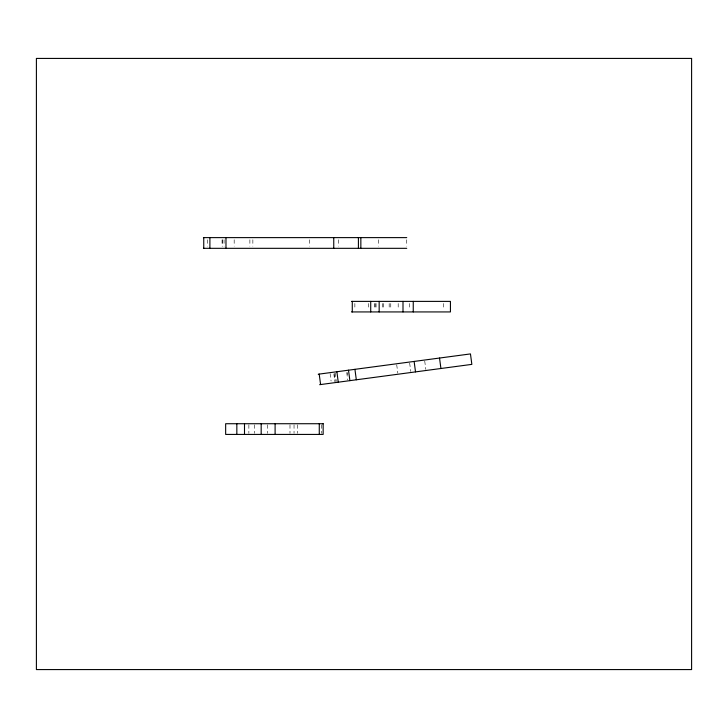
<?xml version="1.0" encoding="UTF-8"?>
<svg xmlns="http://www.w3.org/2000/svg" width="728" height="728" viewBox="0 0 728 728"><rect width="100%" height="100%" fill="white"/><g stroke="black" fill="none" stroke-linecap="round" stroke-linejoin="round"><path stroke-width="0.55" stroke-dasharray="3.64 2.73" d="M424.724 361.088L425.834 369.442M409.664 363.09L410.774 371.453M396.714 364.819L397.825 373.182M347.283 372.481L347.565 374.574M346.737 372.554L347.711 379.87M335.171 373.036L336.281 381.39M334.116 373.173L335.235 381.536M333.879 374.265L334.853 381.581M330.112 373.71L331.085 381.026M443.407 303.494L443.407 309.819M409.3 303.494L409.3 309.819M406.734 239.758L406.734 246.173M398.189 303.494L398.189 309.819M390.763 303.494L390.763 309.819M389.18 303.494L389.18 309.819M383.611 303.494L383.611 309.819M382.728 303.494L382.728 309.819M378.578 239.758L378.578 246.173M376.048 303.494L376.048 309.819M375.157 303.494L375.157 309.819M374.711 303.494L374.711 309.819M368.495 303.494L368.495 309.819M354.864 303.494L354.864 309.819M338.575 239.758L338.575 246.173M321.285 424.797L321.285 433.36M309.728 239.758L309.728 246.173M297.406 424.797L297.406 433.36M294.039 424.797L294.039 433.36M289.99 424.797L289.99 433.36M267.622 424.797L267.622 433.36M254.536 424.797L254.536 433.36M252.862 239.758L252.862 246.173M249.886 239.758L249.886 246.173M248.867 424.797L248.867 433.36M234.179 239.758L234.179 246.173M224.069 239.758L224.069 246.173M222.222 239.758L222.222 246.173M222.122 239.758L222.122 246.173M207.298 239.758L207.298 246.173"/><path stroke-width="1.09" d="M318.227 374.228L470.461 353.917L471.853 364.373L319.628 384.684M203.421 237.619L406.734 237.619M203.421 248.321L406.734 248.321M351.469 301.383L450.432 301.383L450.432 311.93L351.469 311.93M439.53 358.049L440.922 368.495M414.123 361.434L415.524 371.89M354.927 369.333L356.32 379.789M348.503 370.188L349.895 380.644M336.873 371.744L338.265 382.191M319.201 374.101L320.593 384.548M413.249 301.383L413.249 311.93M403.003 301.383L403.003 311.93M379.161 301.383L379.161 311.93M370.716 301.383L370.716 311.93M360.851 237.619L360.851 248.321M358.413 237.619L358.413 248.321M352.279 301.383L352.279 311.93M333.752 237.619L333.752 248.321M319.274 423.723L319.274 434.425M275.102 423.723L275.102 434.425M261.179 423.723L261.179 434.425M244.499 423.723L244.499 434.425M236.837 423.723L236.837 434.425M225.98 237.619L225.98 248.321M209.901 237.619L209.901 248.321M203.749 237.619L203.749 248.321M691.6 58.422L36.4 58.422L36.4 669.578L691.6 669.578L691.6 58.422M323.15 423.723L225.653 423.723L225.653 434.425L323.15 434.425L323.15 423.723"/></g></svg>
